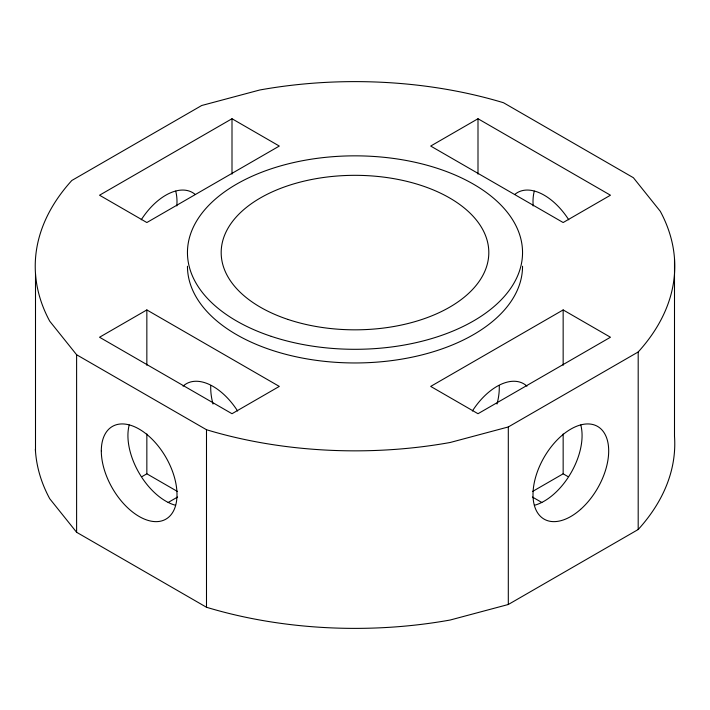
<?xml version="1.0" encoding="UTF-8"?>
<svg xmlns="http://www.w3.org/2000/svg" width="710" height="710" viewBox="0 0 710 710"><rect width="100%" height="100%" fill="white"/><g stroke="black" fill="none" stroke-linecap="round" stroke-linejoin="round"><path stroke-width="1.06" d="M232.001 118.739L99.542 195.214L146.846 222.532L279.305 146.056L232.001 118.739L232.001 174.11M146.846 309.933L99.542 337.241L232.001 413.717L279.305 386.409L146.846 309.933L146.846 365.295M477.999 118.739L430.695 146.056L563.154 222.532L610.458 195.214L477.999 118.739L477.999 174.11M142.115 476.543L146.846 473.81L177.535 491.524M168.137 502.494L177.598 497.027M563.154 309.933L430.695 386.409L477.999 413.717L610.458 337.241L563.154 309.933L563.154 365.295M508.307 426.958L638.192 351.974A319.766 184.618 0 0 0 660.256 211.252L633.391 177.722L503.505 102.737A319.766 184.618 0 0 0 259.762 89.993L201.693 105.506L71.808 180.491A319.766 184.618 0 0 0 49.744 321.213L76.609 354.743L206.495 429.727A319.766 184.618 0 0 0 450.238 442.472L508.307 426.958L508.307 604.494L450.238 620.007A319.766 184.618 0 0 1 206.495 607.263L76.609 532.278L49.744 498.748A319.766 184.618 0 0 1 35.367 449.093M532.465 491.524L563.154 473.81L567.885 476.543M508.307 604.494L638.192 529.509A319.766 184.618 0 0 0 674.5 436.268L674.5 258.733M532.402 497.027L541.863 502.494M638.192 351.974L638.192 529.509M563.154 433.952L563.154 473.81M206.495 429.727L206.495 607.263M146.846 433.952L146.846 473.81M76.609 354.743L76.609 532.278M35.5 273.732L35.5 451.267M183.056 386.169A53.525 30.903 60 0 1 237.602 410.992M175.565 505.289A53.525 30.903 60 0 1 129.211 425.006M580.789 425.006A53.525 30.903 -60 0 1 534.435 505.289M472.398 410.992A53.525 30.903 -60 0 1 526.944 386.169M514.981 194.3A53.525 30.903 60 0 1 568.763 219.798M533.174 205.944A53.525 30.903 60 0 1 534.293 191.141M499.236 385.53A53.525 30.903 -60 0 1 497.009 404.025M212.991 404.025A53.525 30.903 60 0 1 210.763 385.53M522.542 266.232A167.542 96.729 0 0 1 355 362.961A167.542 96.729 0 0 1 187.458 266.232M175.707 191.141A53.525 30.903 -60 0 1 176.826 205.944M141.237 219.798A53.525 30.903 -60 0 1 195.019 194.3M580.638 509.345A53.525 30.903 -60 0 0 597.607 426.435A53.525 30.903 -60 0 0 534.293 482.587A53.525 30.903 -60 0 0 580.638 509.345M101.308 450.939A53.525 30.903 60 0 0 158.082 521.557A53.525 30.903 60 0 0 158.082 445.871A53.525 30.903 60 0 0 101.308 450.939M271.229 336.345A167.542 96.729 0 0 0 522.542 252.574A167.542 96.729 0 0 0 271.229 168.802A167.542 96.729 0 0 0 271.229 336.345M288.1 319.482A133.808 77.248 0 0 0 488.808 252.574A133.808 77.248 0 0 0 288.1 185.674A133.808 77.248 0 0 0 288.1 319.482"/></g></svg>
